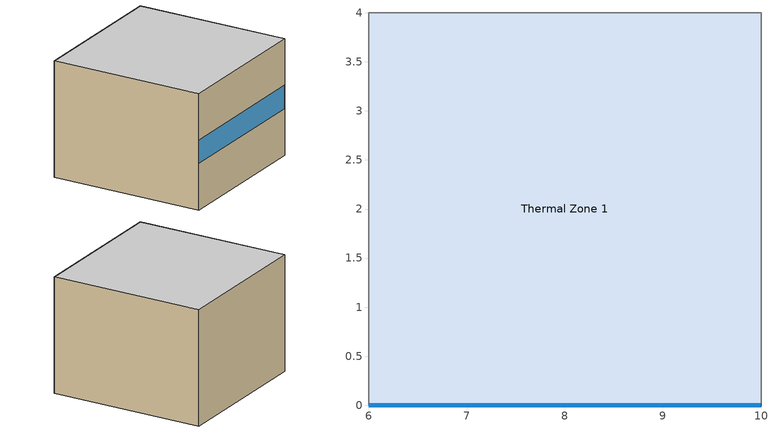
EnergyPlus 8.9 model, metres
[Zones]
Thermal Zone 1
 floor ground (Floor): 10,4 10,0 6,0 6,4 z0
 wall outside (Ext wall): 6,0 10,0 z0:3
 wall adiabatic (Ext wall): 10,0 10,4 6,4 6,0 z0:3
 window (double pane windows): 6,0 10,0 z1.2:1.8
 ceiling adiabatic (Roof): 10,0 10,4 6,4 6,0 z3
[Building]
office: North Axis {deg}=0; Terrain=City; Loads Convergence Tolerance Value=0.04; Temperature Convergence Tolerance Value {deltaC}=0.4; Solar Distribution=FullExteriorWithReflections; Maximum Number of Warmup Days=25; Minimum Number of Warmup Days=6
[SizingPeriod:WeatherFileDays] Begin Day of Month=1; Use Weather File Daylight Saving Period=Yes; Use Weather File Rain and Snow Indicators=Yes
Name | Begin Month | End Month | End Day of Month | Day of Week for Start Day
summer design day | 7 | 7 | 30 | Monday
winter design day | 1 | 1 | 31 | Wednesday
[Site:GroundTemperature:BuildingSurface]
18, 18, 18, 18, 18, 18, 18, 18, 18, 18, 18, 18
[Material] Thermal Absorptance=0.9
Name | Roughness | Thickness {m} | Conductivity {W/m-K} | Density {kg/m3} | Specific Heat {J/kg-K} | Solar Absorptance | Visible Absorptance
F16 acoustic tile_floor; F16 acoustic tile_roof | MediumSmooth | 0.0191 | 0.06 | 668 | 590 | 0.3 | 0.6
G01a 19mm gypsum board | MediumSmooth | 0.019 | 0.16 | 800 | 1090 | 0.4 | 0.2
I02 50mm insulation | MediumRough | 0.5 | 0.03 | 43 | 1210 | 0.7 | 0.7
M01 100mm brick | MediumRough | 0.1 | 0.89 | 1920 | 790 | 0.7 | 0.7
M11 100mm lightweight concrete | MediumRough | 0.1 | 0.53 | 1280 | 840 | 0.5 | 0.5
[Material:AirGap]
Name | Thermal Resistance {m2-K/W}
F04 wall air space resistance | 0.15
F05 ceilingair space resistance | 0.18
[WindowMaterial:SimpleGlazingSystem]
Windowmaterial: U-Factor {W/m2-K}=1.62; Solar Heat Gain Coefficient=0.25; Visible Transmittance=0.6
[WindowMaterial:Shade]
Blindmaterial: Solar Transmittance=0.05; Solar Reflectance=0.75; Visible Transmittance=0.05; Visible Reflectance=0.2; Infrared Hemispherical Emissivity=0.9; Infrared Transmittance=0.05; Thickness {m}=0.01; Conductivity {W/m-K}=1; Shade to Glass Distance {m}=0.05; Top Opening Multiplier=0.5; Bottom Opening Multiplier=0.5; Left-Side Opening Multiplier=0.5; Right-Side Opening Multiplier=0.5
[Construction]
double pane windows-SHading: Windowmaterial, Blindmaterial
double pane windows: Windowmaterial
Ext wall: M01 100mm brick, I02 50mm insulation, F04 wall air space resistance, G01a 19mm gypsum board
Floor: F16 acoustic tile_floor, F05 ceilingair space resistance, M11 100mm lightweight concrete
Roof: M11 100mm lightweight concrete, F05 ceilingair space resistance, F16 acoustic tile_roof
[WindowProperty:ShadingControl]
wshCTRL1: Shading Type=InteriorShade; Construction with Shading=double pane windows-SHading; Shading Control Type=OnIfScheduleAllows; Schedule=shadingSCH1; Shading Control Is Scheduled=Yes; Glare Control Is Active=No
[Zone]
Thermal Zone 1
[People]
people 1: Zone or ZoneList=Thermal Zone 1; Number of People Schedule=OCCactuatorSCH; Number of People Calculation Method=People; Number of People=1; Zone Floor Area per Person {m2/person}=10; Fraction Radiant=0.3; Sensible Heat Fraction=autocalculate; Activity Level Schedule=Medium Office Activity; Carbon Dioxide Generation Rate {m3/s-W}=3.82e-08; Enable ASHRAE 55 Comfort Warnings=No; Mean Radiant Temperature Calculation Type=ZoneAveraged; Clothing Insulation Calculation Method=ClothingInsulationSchedule
[Lights]
light: Zone or ZoneList=Thermal Zone 1; Schedule=lightactuatorSCH; Design Level Calculation Method=Watts/Area; Watts per Zone Floor Area {W/m2}=7.5; Return Air Fraction=0; Fraction Radiant=0.5; Fraction Visible=0.5; Fraction Replaceable=1; Return Air Fraction Calculated from Plenum Temperature=No
[ElectricEquipment]
Equipment: Zone or ZoneList=Thermal Zone 1; Schedule=Small Office Bldg Equip; Design Level Calculation Method=Watts/Area; Watts per Zone Floor Area {W/m2}=5; Fraction Latent=0.1; Fraction Radiant=0.5; Fraction Lost=0.4
[Daylighting:Controls]
DLctrl: Zone=Thermal Zone 1; Daylighting Method=SplitFlux; Availability Schedule=always on; Lighting Control Type=Continuous; Minimum Input Power Fraction for Continuous or ContinuousOff Dimming Control=0.3; Minimum Light Output Fraction for Continuous or ContinuousOff Dimming Control=0.2; Number of Stepped Control Steps=1; Probability Lighting will be Reset When Needed in Manual Stepped Control=1; Glare Calculation Daylighting Reference Point=DLreference; Glare Calculation Azimuth Angle of View Direction Clockwise from Zone y-Axis {deg}=0; Maximum Allowable Discomfort Glare Index=22; Daylighting Reference Point 1=DLreference; Fraction of Zone Controlled by Reference Point 1=1; Illuminance Setpoint at Reference Point 1 {lux}=1000000
[ZoneInfiltration:DesignFlowRate]
infiltration: Zone or ZoneList=Thermal Zone 1; Schedule=Small Office Infil Quarter On; Design Flow Rate Calculation Method=AirChanges/Hour; Air Changes per Hour {1/hr}=0.3; Constant Term Coefficient=1; Temperature Term Coefficient=0; Velocity Term Coefficient=0; Velocity Squared Term Coefficient=0
[HVACTemplate:Thermostat]
Thermostat: Heating Setpoint Schedule=H_SPSCH; Cooling Setpoint Schedule=C_SPSCH
[HVACTemplate:Zone:IdealLoadsAirSystem]
Thermal Zone 1: Template Thermostat=Thermostat; Maximum Heating Supply Air Temperature {C}=50; Minimum Cooling Supply Air Temperature {C}=13; Maximum Heating Supply Air Humidity Ratio {kgWater/kgDryAir}=0.0156; Minimum Cooling Supply Air Humidity Ratio {kgWater/kgDryAir}=0.0077; Heating Limit=LimitFlowRateAndCapacity; Maximum Heating Air Flow Rate {m3/s}=0.1; Maximum Sensible Heating Capacity {W}=2000; Cooling Limit=LimitFlowRateAndCapacity; Maximum Cooling Air Flow Rate {m3/s}=0.1; Maximum Total Cooling Capacity {W}=2000; Heating Availability Schedule=Heating_SCH; Cooling Availability Schedule=Cooling_SCH; Dehumidification Control Type=ConstantSensibleHeatRatio; Cooling Sensible Heat Ratio=0.7; Dehumidification Setpoint {percent}=60; Humidification Control Type=None; Humidification Setpoint {percent}=30; Outdoor Air Method=None; Outdoor Air Flow Rate per Person {m3/s}=0.00944; Demand Controlled Ventilation Type=CO2Setpoint; Outdoor Air Economizer Type=DifferentialDryBulb; Heat Recovery Type=None; Sensible Heat Recovery Effectiveness=0.7; Latent Heat Recovery Effectiveness=0.65
[EnergyManagementSystem:Sensor]
Name | Output:Variable or Output:Meter | Output:Variable or Output:Meter Index Key
solrad | Site Exterior Horizontal Beam Illuminance
luxsensor | Daylighting Reference Point 1 Illuminance | DLctrl
Tempsensor | Zone Mean Air Temperature | Thermal Zone 1
[EnergyManagementSystem:Actuator] Actuated Component Type=Schedule:Constant; Actuated Component Control Type=Schedule Value
Name | Actuated Component Unique
blinds1 | shadingSCH1
OCCactuator | OCCactuatorSCH
lightactuator | lightactuatorSCH
C_SPactuator | C_SPSCH
H_SPactuator | H_SPSCH
[EnergyManagementSystem:ProgramCallingManager]
myprogram: BeginTimestepBeforePredictor; occupancymodel; lightingmodel; occlightingmodel; occthermostatmodel; Blindsmodel
[EnergyManagementSystem:Program]
occupancymodel: if WarmupFlag == 1; set Seeder=@SeedRandom ActualTime; set A1=@RandomNormal 8 1 7 9; set A2=@RandomNormal 10 1 9 11; set A3=@RandomNormal 12 1 11 13; set A4=@RandomNormal 14 1 13 15; set A5=@RandomNormal 17 1 16 19; set A6=@RandomNormal 0.15 1 0 1; set A7=@RandomNormal 1 1 0 2; set ARR_time=@RandomNormal A1 0.25 7 9; set Coffee1=@RandomNormal A2 0.25 9 11; set Lunch=@RandomNormal A3 0.25 11 13; set Coffee2=@RandomNormal A4 0.25 13 15; set DEP_time=@RandomNormal A5 0.25 16 19; set handle=@RandomUniform 0 1; set handle=@Ln handle; set Vac1=A6*handle*(0-1); set Vac2=A7*handle*(0-1); endif; if CurrentTime==1; set ARR_time=@RandomNormal A1 0.25 7 9; set Coffee1=@RandomNormal A2 0.25 9 11; set Lunch=@RandomNormal A3 0.25 11 13; set Cofee2=@RandomNormal A4 0.25 13 15; set DEP_time=@RandomNormal A5 0.25 16 19; set handle=@RandomUniform 0 1; set handle=@Ln handle; set Vac1=A6*handle*(0-1); set Vac2=A7*handle*(0-1); endif; set ARR_event= 0; set DPT_event = 0; if DayOfWeek==7 || DayOfWeek==1; set Presence=0; else; if CurrentTime <= ARR_time; set Presence=0; endif; if Presence == 0; if CurrentTime>ARR_time && CurrentTime<=Coffee1; set Presence=1; set ARR_event = 1; endif; if CurrentTime>Coffee1+Vac1 && CurrentTime<=Lunch; set Presence=1; set ARR_event = 1; endif; if CurrentTime>Lunch+Vac2 && CurrentTime<=Coffee2; set Presence=1; set ARR_event = 1; endif; if CurrentTime>Coffee2+Vac1 && CurrentTime<=DEP_time; set Presence=1; set  ARR_event = 1; endif; endif; if Presence == 1; if CurrentTime>Coffee1 && CurrentTime<=Coffee1 +Vac1; set Presence=0; set DPT_event = 1; endif; if CurrentTime>Lunch && CurrentTime<=Lunch+Vac2; set Presence=0; set DPT_event= 1; endif; if CurrentTime>Coffee2 && CurrentTime<=Coffee2+Vac1; set Presence=0; set DPT_event = 1; endif; if CurrentTime>Dep_time; set Presence=0; set DPT_event = 1; endif; endif; endif; set occactuator = Presence
occlightingmodel: if WarmupFlag == 1; set luxon=0; set luxmean=220; set count=0; set counton=0; set countoff=0; set x=83.0; set T=0; set i=1; set occcounton=0; set occcountoff=0; set occswitch_on=0; set occswitch_off=0; set luxtotal=0; set trendsumlux=0; set luxmax=639; endif; if switch_on==1; set luxon=luxsensor; set count=count+1; else; set luxon=0; endif; if switch_off==1; set countoff=countoff+1; endif; if switch_on==1; set counton=counton+1; endif; set f= (1/systemtimestep)*x*24; set j=(365/x); if i<=j; if T==i*f; run mysubroutine; set i=i+1; endif; endif; set T=T+1; set occswitch_on=0; set occswitch_off=0; if presence==0 && lighting==1; set lighting=0; set occswitch_off=1; endif; if presence==1 && luxsensor<=luxmean && lighting==0; set lighting=1; set occswitch_on=1; endif; if presence==1 && luxmax<=luxsensor && lighting==1; set lighting=0; set occswitch_off=1; endif; if occswitch_on==1; set occcounton=occcounton+1; endif; if occswitch_off==1; set occcountoff=occcountoff+1; endif; set lightactuator=lighting
lightingmodel: if WarmupFlag == 1; set Seeder=@SeedRandom ActualTime; set DEP_time=@RandomNormal 5 0.25 16 19; set lighting=0; set B1 =1.3; set B2 =0-0.011; set B3 =0-4.4; set B4 =0-0.0025; set B5 = 0-1.6; set B6 =0.002; endif; set switch_on=0; set switch_off=0; if ARR_event== 1 && lighting==0; set handle=B1 +B2 *luxsensor; set handle=@Max handle -20; set handle=@Min handle 20; set handle=@Exp handle; set handle=handle/(handle+1); set R=@RandomUniform 0 1; if handle>R; set lighting=1; set switch_on=1; endif; endif; if Presence>0 && luxsensor<240 && lighting==0; set handle=B3+B4 *luxsensor; set handle=@Max handle -20; set handle=@Min handle 20; set handle=@Exp handle; set handle=handle/(handle+1); set R=@RandomUniform 0 1; if handle>R; set lighting=1; set switch_on=1; endif; endif; if DPT_event== 1 && CurrentTime <DEP_time && lighting==1; set handle=B5 +B6 *Vac1 *60; set handle=@Max handle -20; set handle=@Min handle 20; set handle=@Exp handle; set handle=handle/(handle+1); set R=@RandomUniform 0 1; if handle>R; set lighting =0; set switch_off=1; endif; elseif DPT_event == 1 && DayOfWeek == 6 && lighting==1; set handle=B5 +B6 *2880; set handle=@Max handle -20; set handle=@Min handle 20; set handle=@Exp handle; set handle=handle/(handle+1); set R=@RandomUniform 0 1; if handle>R; set lighting =0; set switch_off=1; endif; elseif DPT_event == 1 && lighting==1; set handle=B5+B6*720; set handle=@Max handle -20; set handle=@Min handle 20; set handle=@Exp handle; set handle=handle/(handle+1); set R=@RandomUniform 0 1; if handle>R; set lighting=0; set switch_off=1; endif; endif; set lightactuator=lighting
Gunayocclightingmodel: IF WarmupFlag == 1; set D1 = 1; set D2 = 0-0.1; set occGswitch_off=0; ENDIF; set occGswitch_off=0; If switch_on == 1; set h = D1 + D2*luxsensor*0.0929; set h = @Exp 0-h; set h = 1/( 1+h ); set D1 = D1 + (1-h)*h*(1-h)*0.001; set D2 = D2 + (1-h)*h*(1-h)*luxsensor*0.0929*0.001; EndIF; IF Minute == 30 || Minute == 60; IF Presence == 1 && switch_on == 0; set h = D1 + D2*luxsensor*0.0929; set h = @Exp 0-h; set h = 1/( 1+h ); set D1 = D1 + (0-h)*h*(1-h)*0.001; set D2 = D2 + (0-h)*h*(1-h)*luxsensor*0.0929*0.001; EndIF; EndIF; set Light_SP = (0-D1-2)/D2; IF Light_SP <5.574; set Light_SP =5.574; ELSEIF Light_SP>61.314; set Light_SP =61.314; ENDIF; IF luxsensor*0.0929 > Light_SP && lighting==1; set lighting = 0; set occGswitch_off=1; set lightactuator = lighting; ENDIF
Thermostatmodel: IF WarmupFlag == 1; set Seeder = @SeedRandom ActualTime; set HTDiff_SP=@RandomNormal 0.4 0.3 0.1 0.7; set CLDiff_SP=@RandomNormal 0.4 0.2 0.2 0.6; set SP_Dcr = 0; set SP_Inc = 0; set HSP=23; set CSP=24; set E1 = 16.5; set E2 = 0-0.6; set E3 = 0-10; set E4 = 0.57; ENDIF; set SP_Dcr = 0; set SP_Inc = 0; if Hour == 0; set HSP=23; set CSP=24; endif; if Minute == 30; if presence == 1; set handle=E1+E2*Tempsensor; set handle=@Exp handle; set handle=1/(handle+1); Set P_decr = handle; set R=@RandomUniform 0 1; if handle>R; set CSP = CSP - CLDiff_SP; set SP_Dcr = 1; endif; set handle=E3+E4*Tempsensor; set handle=@Exp handle; set handle=1/(handle+1); set R=@RandomUniform 0 1; Set P_incr = handle; if handle>R; set HSP = HSP + HTDiff_SP; set SP_Inc = 1; endif; endif; endif; IF Month >=5 && Month <10; set HSP = 18; EndIF; If Month <5; set CSP = 27; ENDIF; If Month >= 10; set CSP = 27; ENDIF; set H_SPactuator = HSP; set C_SPactuator = CSP
occthermostatmodel: IF WarmupFlag == 1; set Seeder = @SeedRandom ActualTime; set aHot = 0-25; set bHot = 1; set aCold = 20; set bCold = -1; set SP_Dcr = 0; set SP_Inc = 0; set E1= 22; set E2=0-0.65; set E3=0-8; set E4=0.65; ENDIF; set SP_Dcr = 0; set SP_Inc = 0; if Minute == 30; if presence == 1; set handle=E1+E2*Tempsensor; set handle=@Exp handle; set handle=1/(handle+1); Set P_decr = handle; set R=@RandomUniform 0 1; if handle>R; set SP_Dcr = 1; endif; set handle=E3+E4*Tempsensor; set handle=@Exp handle; set handle=1/(handle+1); set R=@RandomUniform 0 1; Set P_incr = handle; if handle>R; set SP_Inc = 1; endif; endif; endif; IF SP_Dcr == 1; set P_sp = aHot+bHot*Tempsensor; set P_sp = @EXP 0-P_sp; set P_sp = 1/(1+P_sp); set aHot = aHot + (1-P_sp)*P_sp*(1-P_sp)*0.001; set bHot = bHot + (1-P_sp)*P_sp*(1-P_sp)*Tempsensor*0.001; ENDIF; IF SP_Inc == 1; set P_sp = aCold+bCold*Tempsensor; set P_sp = @EXP 0-P_sp; set P_sp = 1/(1+P_sp); set aCold = aCold + (1-P_sp)*P_sp*(1-P_sp)*0.001; set bCold = bCold + (1-P_sp)*P_sp*(1-P_sp)*Tempsensor*0.001; ENDIF; IF Minute ==60; If presence == 1; set P_sp = aCold+bCold*Tempsensor; set P_sp = @EXP 0-P_sp; set P_sp = 1/(1+P_sp); set aCold = aCold + (0-P_sp)*P_sp*(1-P_sp)*0.001; set bCold = bCold + (0-P_sp)*P_sp*(1-P_sp)*Tempsensor*0.001; IF Month >=5; set P_sp = aHot+bHot*Tempsensor; set P_sp = @EXP 0-P_sp; set P_sp = 1/(1+P_sp); set aHot = aHot + (0-P_sp)*P_sp*(1-P_sp)*0.001; set bHot = bHot + (0-P_sp)*P_sp*(1-P_sp)*Tempsensor*0.001; ENDIF; ENDIF; ENDIF; set HSP = (0-aCold-2)/bCold; IF HSP < 18; set HSP = 18; ELSEIF HSP>30; set HSP = 30; ENDIF; set CSP = (0-aHot-2)/bHot; IF CSP < 18; set CSP = 18; ELSEIF CSP>30; set CSP = 30; ENDIF; IF Month >=5 && Month <10; set HSP = 18; EndIF; If Month <5; set CSP = 27; ENDIF; If Month >= 10; set CSP = 27; ENDIF; set C_SPactuator = CSP; set H_SPactuator = HSP
Blindsmodel: if WarmupFlag == 1; set Seeder=@SeedRandom ActualTime; set blinds =0; set blinds1=0; set blinds2=0; set blinds3=0; set blinds4=0; set C1 =@RandomNormal 0-5.2 0.16 0-10 0; set C2=@RandomNormal 0.001 0.0001 0 1; set C3=@RandomNormal 0-6.7 0.1 0-10 0; set C4=@RandomNormal 0.0008 0.0001 0 1; set C5=@RandomNormal 0-2.5 0.15 0-10 0; set C6=@RandomNormal 0.00000091 0.00000133 0 1; set C7=@RandomNormal 0-1.5 0.1 0-100 0; set C8=@RandomNormal 0-0.0007 0.00005 0-1 0; set C9=@RandomNormal 0-3.6 0.03 0-100 0; set C10=@RandomNormal 0-0.0003 0.00002 0-1 0; set C11=@RandomNormal 0.43 0.062 0 100; set C12=@RandomNormal 0-0.000023 0.0000011 0-1 0; endif; set alpha=1.708; if ARR_event == 1 && blinds<1; set handle=C1+C2*Luxsensor; set handle=@Max handle -20; set handle=@Min handle 20; set handle=@Exp handle; set R=@RandomUniform 0 1; set handle=handle/(handle+1); if handle>R; set handle=C5+C6*SolRad; set handle=@Max handle -20; set handle=@Min handle 20; set handle=@Exp handle; set handle=handle/(handle+1); set R=@RandomUniform 0 1; if handle>R; set blinds=1; else; set lambda=@Exp 0-2.294+1.522*blinds; set db = @RandomUniform 0 1; set db = @ln (1-db); set lambda = (lambda^alpha)*(0-1); set db=db*lambda; set db=db^(1/alpha); set blinds = db; endif; endif; endif; if Presence == 1 && blinds<1; set handle=C3+C4*Luxsensor; set handle=@Max handle -20; set handle=@Min handle 20; set handle=@Exp handle; set R=@RandomUniform 0 1; set handle=handle/(handle+1); if handle>R; set handle=C5+C6*SolRad; set handle=@Max handle -20; set handle=@Min handle 20; set handle=@Exp handle; set handle=handle/(handle+1); set R=@RandomUniform 0 1; if handle>R; set blinds=1; else; set lambda=@Exp 0-2.294+1.522*blinds; set db = @RandomUniform 0 1; set db = @ln (1-db); set lambda = (lambda^alpha)*(0-1); set db=db*lambda; set db=db^(1/alpha); set blinds = db; endif; endif; endif; if ARR_event == 1 && blinds==1; set handle=C7+C8*Luxsensor; set handle=@Max handle -20; set handle=@Min handle 20; set handle=@Exp handle; set R=@RandomUniform 0 1; set handle=handle/(handle+1); if handle>R; set handle=C11+C12*SolRad; set handle=@Max handle -20; set handle=@Min handle 20; set handle=@Exp handle; set handle=handle/(handle+1); set R=@RandomUniform 0 1; if handle>R; set blinds=0; else; set lambda=@Exp 0-2.294+1.522*blinds; set db = @RandomUniform 0 1; set db = @ln (1-db); set lambda = (lambda^alpha)*(0-1); set db=db*lambda; set db=db^(1/alpha); set blinds = 1-db; endif; endif; endif; if Presence == 1 && blinds==1; set handle=C9+C10*Luxsensor; set handle=@Max handle -20; set handle=@Min handle 20; set handle=@Exp handle; set R=@RandomUniform 0 1; set handle=handle/(handle+1); if handle>R; set handle=C5+C6*SolRad; set handle=@Max handle -20; set handle=@Min handle 20; set handle=@Exp handle; set handle=handle/(handle+1); set R=@RandomUniform 0 1; if handle>R; set blinds=0; else; set lambda=@Exp 0-2.294+1.522*blinds; set db = @RandomUniform 0 1; set db = @ln (1-db); set lambda = (lambda^alpha)*(0-1); set db=db*lambda; set db=db^(1/alpha); set blinds = 1-db; endif; endif; endif; if blinds>=0 && blinds< 0.5; set blinds1=0; elseif blinds>= 0.5; set blinds1=1; endif
Sensitiveoccupant: IF WarmupFlag == 1; set E1 = 16.5; set E2 = 0-0.6; set E3 = 0-10; set E4 = 0.57; set B1 = 1.9; set B2 = 0-0.007; set B3 = 0-3.4; set B4 = 0-0.0015; set B5 = 0-1; set B6 = 0.004; endif
Moderateoccupant: IF WarmupFlag == 1; set E1= 20; set E2=0-0.62; set E3=0-9; set E4=0.61; set B1 =1.6; set B2 =0-0.009; set B3 =0-3.9; set B4 =0-0.002; set B5 = 0-1.3; set B6 =0.003; endif
Tolerantoccupant: IF WarmupFlag == 1; set E1= 22; set E2=0-0.65; set E3=0-8; set E4=0.65; set B1 =1.3; set B2 =0-0.011; set B3 =0-4.4; set B4 =0-0.0025; set B5 = 0-1.6; set B6 =0.002; endif
[EnergyManagementSystem:Subroutine]
mysubroutine: set luxtotal=@trendsum trendsumlux f; if count<>0; set luxmean= luxtotal/count; endif; set luxmax= luxmean+439; set count = 0
[EnergyManagementSystem:GlobalVariable]
blinds; C1; C2; C3; C4; C5; C6; C7; C8; C9; C10; C11; C12; db
occupancy; A1; A2; A3; A4; A5; A6; A7; ARR_time; coffee1; cofee2; vac2; lunch
lighting; B1; B2; B3; B4; B5; B6; vac1; DPT_time; ARR_event; DPT_event; presence; switch_off; count; switch_on; occswitch_off; luxon; luxmean; occcounton; luxtotal; T; x; f; luxmax; i; j; occcountoff; occswitch_on; countoff; counton; occGswitch_off; Light_SP
HSP; CSP; D1; D2; D3; D4; HTDiff_SP; CLDiff_SP; SP_Dcr; SP_Inc; P_decr
[EnergyManagementSystem:OutputVariable] Type of Data in Variable=Averaged
Name | EMS Variable | Update Frequency
switchoffoutput | switch_off | ZoneTimestep
occswitchoffoutput | occswitch_off | ZoneTimestep
occcountonoutput | occcounton | ZoneTimestep
occcountoffoutput | occcountoff | ZoneTimestep
countonoutput | counton | ZoneTimestep
countoffoutput | countoff | ZoneTimestep
occswitchonoutput | occswitch_on | ZoneTimestep
luxmaxoutput | luxmax | ZoneTimestep
luxtotaloutput | luxtotal | ZoneTimestep
foutput | f | ZoneTimestep
Toutput | T | SystemTimestep
luxonoutput | luxon | ZoneTimestep
luxmeanoutput | luxmean | ZoneTimestep
switchonoutput | switch_on | ZoneTimestep
countoutput | count | ZoneTimestep
occoutput | presence | ZoneTimestep
lightingoutput | lighting | ZoneTimestep
CSPoutput | CSP | ZoneTimestep
HSPoutput | HSP | ZoneTimestep
occGswitch_offoutput | occGswitch_off | ZoneTimestep
SP_Incoutput | SP_Inc | ZoneTimestep
SP_Dcroutput | SP_Dcr | ZoneTimestep
Light_SPoutput | Light_SP | ZoneTimestep
[EnergyManagementSystem:TrendVariable] Number of Timesteps to be Logged=52560
Name | EMS Variable
trendvaluecount | count
trendsumlux | luxon
[Schedule:Day:Interval]
Small Office Infil Quarter On Default Schedule; Small Office Infil Quarter On Summer Design Day: No, 06:00, 1, 22:00, 0.25, 24:00, 1
Small Office Infil Quarter On Rule 1 Day Schedule; Small Office Bldg Equip Summer Design Day: No, 24:00, 1
Small Office Infil Quarter On Rule 2 Day Schedule; Small Office Infil Quarter On Winter Design Day: No, 06:00, 1, 18:00, 0.25, 24:00, 1
Small Office Bldg Equip Default Schedule: No, 08:00, 0.4, 12:00, 0.9, 13:00, 0.8, 17:00, 0.9, 18:00, 0.5, 24:00, 0.4
Small Office Bldg Equip Rule 1 Day Schedule: No, 24:00, 0.3
Small Office Bldg Equip Rule 2 Day Schedule: No, 06:00, 0.3, 08:00, 0.4, 12:00, 0.5, 17:00, 0.35, 24:00, 0.3
Small Office Bldg Equip Winter Design Day: No, 24:00, 0
Medium Office Activity Default Schedule; Medium Office Activity Summer Design Day; Medium Office Activity Winter Design Day: No, 24:00, 120
[Schedule:Week:Daily]
Schedule:Week:Daily {67d02dd5-67f4-4a2d-ae12-e57344ac7edd}: Small Office Infil Quarter On Rule 1 Day Schedule, Small Office Infil Quarter On Default Schedule, Small Office Infil Quarter On Default Schedule, Small Office Infil Quarter On Default Schedule, Small Office Infil Quarter On Default Schedule, Small Office Infil Quarter On Default Schedule, Small Office Infil Quarter On Rule 2 Day Schedule, Small Office Infil Quarter On Default Schedule, Small Office Infil Quarter On Summer Design Day, Small Office Infil Quarter On Winter Design Day, Small Office Infil Quarter On Default Schedule, Small Office Infil Quarter On Default Schedule
Schedule:Week:Daily {558d202e-ea46-4941-957c-cedda8e6d9ec}: Small Office Bldg Equip Rule 1 Day Schedule, Small Office Bldg Equip Default Schedule, Small Office Bldg Equip Default Schedule, Small Office Bldg Equip Default Schedule, Small Office Bldg Equip Default Schedule, Small Office Bldg Equip Default Schedule, Small Office Bldg Equip Rule 2 Day Schedule, Small Office Bldg Equip Default Schedule, Small Office Bldg Equip Summer Design Day, Small Office Bldg Equip Winter Design Day, Small Office Bldg Equip Default Schedule, Small Office Bldg Equip Default Schedule
Schedule:Week:Daily {f0e1f6c9-0e47-4752-9d27-d525e3f268f7}: Medium Office Activity Default Schedule, Medium Office Activity Default Schedule, Medium Office Activity Default Schedule, Medium Office Activity Default Schedule, Medium Office Activity Default Schedule, Medium Office Activity Default Schedule, Medium Office Activity Default Schedule, Medium Office Activity Default Schedule, Medium Office Activity Summer Design Day, Medium Office Activity Winter Design Day, Medium Office Activity Default Schedule, Medium Office Activity Default Schedule
[Schedule:Year]
Small Office Infil Quarter On: Schedule:Week:Daily {67d02dd5-67f4-4a2d-ae12-e57344ac7edd}, 1, 1, 12, 31
Small Office Bldg Equip: Schedule:Week:Daily {558d202e-ea46-4941-957c-cedda8e6d9ec}, 1, 1, 12, 31
Medium Office Activity: Schedule:Week:Daily {f0e1f6c9-0e47-4752-9d27-d525e3f268f7}, 1, 1, 12, 31
[Schedule:Compact]
Always on: Through: 12/31, For: AllDays, Until: 24:00, 1
Cooling_SCH: Through: 05/01, For: AllDays, Until: 24:00, 0, Through: 10/01, For: AllDays, Until: 24:00, 1, Through: 12/31, For: AllDays, Until: 24:00, 0
Heating_SCH: Through: 05/01, For: AllDays, Until: 24:00, 1, Through: 10/01, For: AllDays, Until: 24:00, 0, Through: 12/31, For: AllDays, Until: 24:00, 1
[Schedule:Constant]
Name | Hourly Value
shadingSCH1; lightactuatorSCH; OCCactuatorSCH | 0
H_SPSCH; C_SPSCH | 1
